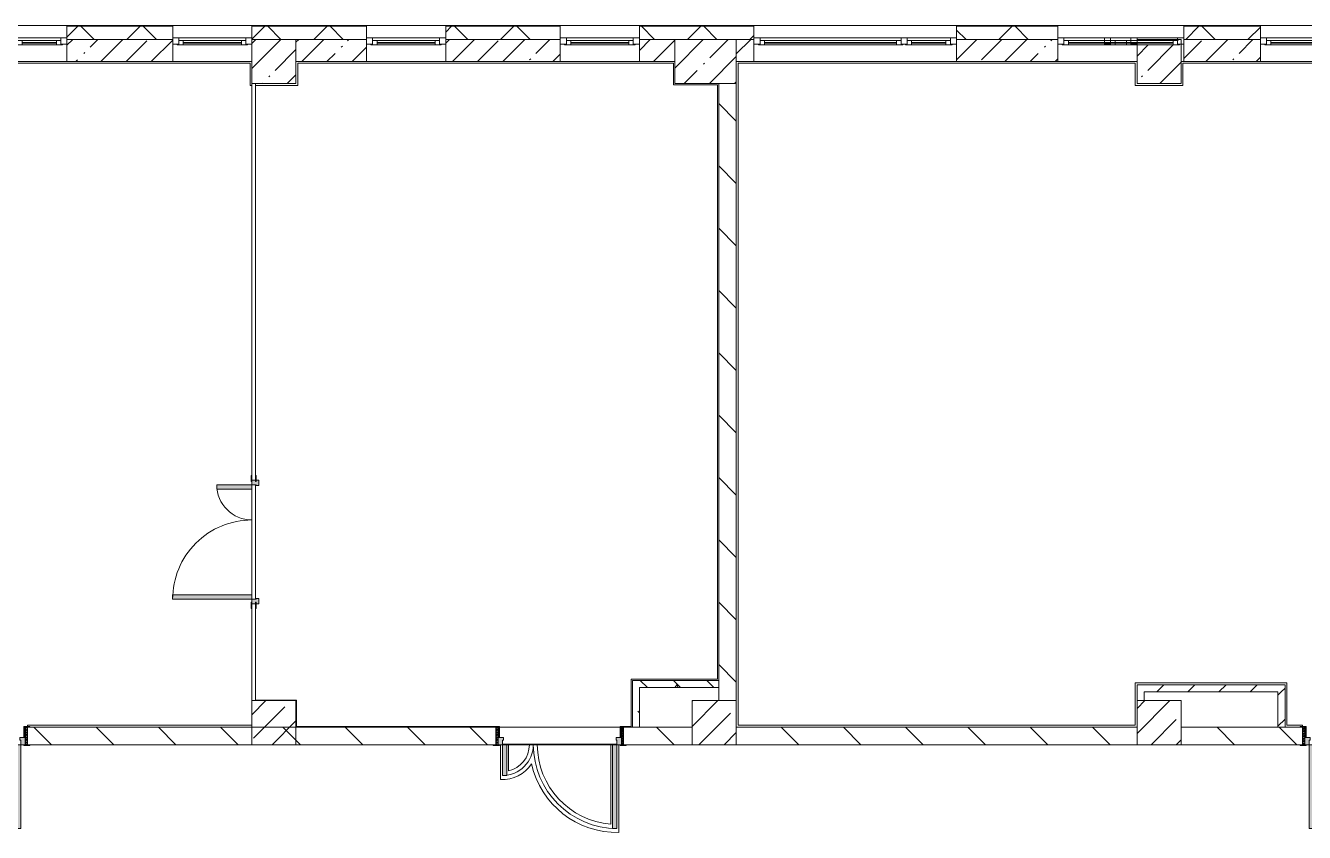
# Model space of a CAD drawing. Header units: millimetres. Extents: x 2623 to 216772, y -8553 to 29000.
# Drawn here: x 192742 to 207263, y 12405 to 21558 of the extents above; entities that cross this region are included whole.
import ezdxf

# ---------------------------------------------------------------- set-up
doc = ezdxf.new("R2010")
doc.units = ezdxf.units.MM
for name, color, linetype, lineweight, true_color in [('A-DOOR-3', 7, 'Continuous', 5, 0xaaaaaa), ('A-DOOR-4', 7, 'Continuous', 5, 0xe2e2e2), ('A-DOOR-FRAM-3', 7, 'Continuous', 5, 0xe2e2e2), ('A-DOOR-FRAM-4', 7, 'Continuous', 5, 0xaaaaaa), ('A-FLOR-3', 7, 'Continuous', 5, 0xaaaaaa), ('I-WALL-5', 7, 'Continuous', 5, 0x787878)]:
    doc.layers.add(name, color=color, linetype=linetype, lineweight=lineweight, true_color=true_color)
for name, color, linetype, lineweight in [('A-GLAZ-1', 7, 'Continuous', 5), ('A-WALL', 7, 'Continuous', 9), ('A-WALL-3', 7, 'Continuous', 5), ('I-WALL-4', 7, 'Continuous', 5), ('S-COLS-1', 7, 'Continuous', 5)]:
    doc.layers.add(name, color=color, linetype=linetype, lineweight=lineweight)
pattern_1 = [(45, (89762.2, 0), (-285.1231, 285.1231), []), (45, (90047.3, 0), (-285.1231, 285.1231), [504.031, -100.806, 16.764, -84.042])]
pattern_2 = [(135, (89762.2, 0), (-353.5534, -353.5534), [])]
pattern_3 = [(135, (89762.2, 0), (-377.1708, -377.1708), [533.4, -88.9, 17.78, -88.9]), (135, (89762.2, 376.94), (-377.1708, -377.1708), []), (50, (89762.2, 0), (637.6445, -55.7866), [66.675, -733.425]), (355, (89762.2, 0), (-123.3494, 668.6992), [53.34, -586.74]), (100.451, (89815.3, -4.65), (514.299, 612.908), [56.665, -623.315]), (46.184, (89762.2, 177.8), (948.7764, -147.1497), [100.012, -1100.137]), (96.636, (89841.3, 165.5), (830.909, 865.997), [84.998, -934.973]), (351.184, (89762.2, 177.8), (830.918, 865.988), [80.01, -880.11]), (21, (89851.1, 133.35), (530.6506, -357.9283), [66.675, -733.425]), (326, (89851.1, 133.35), (216.308, 644.6585), [53.34, -586.74]), (71.451, (89895.3, 103.5), (746.9596, 286.7243), [56.665, -623.315]), (37.5, (89762.2, 0), (10.81053, 295.9426), [16.764, -562.864, 16.764, -578.866, -588.962]), (37.5, (89762.2, 0), (10.81053, 295.9426), [-1175.258, 16.764, -572.198]), (7.5, (89762.2, 0), (233.8692, 350.63175), [16.764, -322.834, 16.764, -549.529, -224.472]), (7.5, (89762.2, 0), (233.8692, 350.63175), [-905.891, 16.764, -207.708]), (327.5, (89563.95, 0), (474.5678, -20.0513), [16.764, -205.486, 16.764, -676.656, -920.115]), (327.5, (89563.95, 0), (474.5678, -20.0513), [-915.67, 16.764, -903.351]), (317.5, (89475.05, 0), (518.4522, 88.9934), [16.764, -272.161, 16.764, -443.738, -653.415]), (317.5, (89475.05, 0), (518.4522, 88.9934), [-749.427, 16.764, -636.651])]
pattern_4 = [(45, (89762.2, 0), (-176.7767, 176.7767), [])]

# ---------------------------------------------------------------- blocks, each defined once
blk = doc.blocks.new('120_Окно_СКБ_1Ст - 120_Окно_СКБ_1Ст 900х2500_h_ с форточкой-22877787-3_1_2_птичка')
at = {"layer": 'A-GLAZ-1'}
for p, q in [((-450, -127), (-450, -57)), ((-450, -57), (-380, -57)), ((450, -57), (-450, -57)), ((-380, -127), (-450, -127)), ((-450, -127), (-400, -127)), ((-380, -127), (-400, -127)), ((-400, -127), (-400, -137)), ((-400, -137), (400, -137)), ((400, -137), (-400, -137)), ((-380, -57), (-380, -127)), ((380, -87), (-380, -87)), ((-380, -87), (-380, -127)), ((-330, -137), (-330, -87)), ((-330, -107), (330, -107)), ((330, -117), (-330, -117)), ((330, -137), (330, -87)), ((380, -127), (380, -57)), ((380, -57), (450, -57)), ((380, -127), (380, -87)), ((450, -127), (380, -127)), ((400, -127), (380, -127)), ((400, -137), (400, -127)), ((450, -57), (450, -127))]:
    blk.add_line(p, q, dxfattribs=at)
blk = doc.blocks.new('120_Окно_СКБ_1Ст - 120_Окно_СКБ_1Ст 900х2500_h_ с форточкой-22876038-3_1_2_птичка')
at = {"layer": 'A-GLAZ-1'}
for p, q in [((-450, -127), (-450, -57)), ((-450, -57), (-380, -57)), ((450, -57), (-450, -57)), ((-380, -127), (-450, -127)), ((-450, -127), (-400, -127)), ((-380, -127), (-400, -127)), ((-400, -127), (-400, -137)), ((-400, -137), (400, -137)), ((400, -137), (-400, -137)), ((-380, -57), (-380, -127)), ((380, -87), (-380, -87)), ((-380, -87), (-380, -127)), ((-330, -137), (-330, -87)), ((-330, -107), (330, -107)), ((330, -117), (-330, -117)), ((330, -137), (330, -87)), ((380, -127), (380, -57)), ((380, -57), (450, -57)), ((380, -127), (380, -87)), ((450, -127), (380, -127)), ((400, -127), (380, -127)), ((400, -127), (450, -127)), ((400, -137), (400, -127)), ((450, -57), (450, -127))]:
    blk.add_line(p, q, dxfattribs=at)
blk = doc.blocks.new('120_Окно_СКБ_1Ст - 120_Окно_СКБ_1Ст 900х2500_h_ с форточкой-V129-3_1_2_птичка')
at = {"layer": 'A-GLAZ-1'}
for p, q in [((-450, -127), (-450, -57)), ((-450, -57), (-380, -57)), ((450, -57), (-450, -57)), ((-380, -127), (-450, -127)), ((-450, -127), (-400, -127)), ((-380, -127), (-400, -127)), ((-400, -127), (-400, -137)), ((-400, -137), (400, -137)), ((400, -137), (-400, -137)), ((-380, -57), (-380, -127)), ((380, -87), (-380, -87)), ((-380, -87), (-380, -127)), ((-330, -137), (-330, -87)), ((-330, -107), (330, -107)), ((330, -117), (-330, -117)), ((330, -137), (330, -87)), ((380, -127), (380, -57)), ((380, -57), (450, -57)), ((380, -127), (380, -87)), ((450, -127), (380, -127)), ((400, -127), (380, -127)), ((400, -127), (450, -127)), ((400, -137), (400, -127)), ((450, -57), (450, -127))]:
    blk.add_line(p, q, dxfattribs=at)
blk = doc.blocks.new('120_Окно_СКБ_2Ст_Фрамуга сверху - 120_Окно_СКБ_2Ст_2300х2500_h_ ДОО-19727959-3_1_2_птичка')
at = {"layer": 'A-GLAZ-1'}
for p, q in [((-1150, -127), (-1150, -57)), ((-1150, -57), (-1080, -57)), ((1150, -57), (-1150, -57)), ((-1080, -127), (-1150, -127)), ((-1150, -127), (-1100, -127)), ((-1080, -127), (-1100, -127)), ((-1100, -127), (-1100, -137)), ((-1100, -137), (540, -137)), ((540, -137), (-1100, -137)), ((-1080, -57), (-1080, -127)), ((-1080, -57), (1080, -57)), ((520, -87), (-1080, -87)), ((-1080, -87), (-1080, -127)), ((-1030, -137), (-1030, -87)), ((-1030, -107), (470, -107)), ((470, -117), (-1030, -117)), ((470, -137), (470, -87)), ((520, -127), (520, -57)), ((520, -57), (590, -57)), ((520, -127), (520, -87)), ((590, -127), (520, -127)), ((540, -127), (520, -127)), ((540, -127), (570, -127)), ((540, -127), (570, -127)), ((540, -137), (540, -127)), ((590, -127), (570, -127)), ((570, -127), (570, -137)), ((570, -137), (1100, -137)), ((1100, -137), (570, -137)), ((590, -57), (590, -127)), ((1080, -87), (590, -87)), ((590, -87), (590, -127)), ((640, -137), (640, -87)), ((640, -107), (1030, -107)), ((1030, -117), (640, -117)), ((1030, -137), (1030, -87)), ((1080, -127), (1080, -57)), ((1080, -57), (1150, -57)), ((1080, -127), (1080, -87)), ((1150, -127), (1080, -127)), ((1100, -127), (1080, -127)), ((1100, -127), (1150, -127)), ((1100, -137), (1100, -127)), ((1150, -57), (1150, -127))]:
    blk.add_line(p, q, dxfattribs=at)
blk = doc.blocks.new('120_Окно_СКБ_2Ст_Фрамуга сверху - 120_Окно_СКБ_2Ст_2300х2500_h_ ДОО-23103760-3_1_2_птичка')
at = {"layer": 'A-GLAZ-1'}
for p, q in [((-1150, -127), (-1150, -57)), ((-1150, -57), (-1080, -57)), ((1150, -57), (-1150, -57)), ((-1080, -127), (-1150, -127)), ((-1150, -127), (-1100, -127)), ((-1080, -127), (-1100, -127)), ((-1100, -127), (-1100, -137)), ((-1100, -137), (540, -137)), ((540, -137), (-1100, -137)), ((-1080, -57), (-1080, -127)), ((-1080, -57), (1080, -57)), ((520, -87), (-1080, -87)), ((-1080, -87), (-1080, -127)), ((-1030, -137), (-1030, -87)), ((-1030, -107), (470, -107)), ((470, -117), (-1030, -117)), ((470, -137), (470, -87)), ((520, -127), (520, -57)), ((520, -57), (590, -57)), ((520, -127), (520, -87)), ((590, -127), (520, -127)), ((540, -127), (520, -127)), ((540, -127), (570, -127)), ((540, -127), (570, -127)), ((540, -137), (540, -127)), ((590, -127), (570, -127)), ((570, -127), (570, -137)), ((570, -137), (1100, -137)), ((1100, -137), (570, -137)), ((590, -57), (590, -127)), ((1080, -87), (590, -87)), ((590, -87), (590, -127)), ((640, -137), (640, -87)), ((640, -107), (1030, -107)), ((1030, -117), (640, -117)), ((1030, -137), (1030, -87)), ((1080, -127), (1080, -57)), ((1080, -57), (1150, -57)), ((1080, -127), (1080, -87)), ((1150, -127), (1080, -127)), ((1100, -127), (1080, -127)), ((1100, -127), (1150, -127)), ((1100, -137), (1100, -127)), ((1150, -57), (1150, -127))]:
    blk.add_line(p, q, dxfattribs=at)
blk = doc.blocks.new('110_Дверь_СКБ_2Ст - Д-6_л__ ДОО_Дв_1450x2100h_Дверь из раздевальной в коридор-32357677-3_1_2_птичка')
at = {"layer": 'A-DOOR-3'}
h = blk.add_hatch(dxfattribs=at)
h.set_pattern_fill('FP_134', color=256, style=0, pattern_type=2)
h.set_pattern_definition([(135, (1576.41, 164.685), (-14.14214, -14.14214), []), (225, (1576.41, 164.685), (14.14214, -14.14214), [])])
h.paths.add_polyline_path([(737.5, 100), (712.5, 100), (712.5, -100), (737.5, -100), (737.5, -34.8)])
at = {"layer": 'A-DOOR-4'}
for points in [[(-587.5, 1050), (-637.5, 1050), (-637.5, 100), (-587.5, 100), (-587.5, 543.6)], [(612.5, 450), (612.5, 100), (662.5, 100), (662.5, 450)]]:
    blk.add_hatch(color=256, dxfattribs=at).paths.add_polyline_path(points)
h = blk.add_hatch(color=256, dxfattribs=at)
h.paths.add_polyline_path([(662.5, 100), (662.5, 50), (652.5, 50), (652.5, 20), (712.5, 20), (712.5, 100), (672.8, 100)])
h.paths.add_polyline_path([(-637.5, 100), (-687.5, 100), (-687.5, 20), (-627.5, 20), (-627.5, 50), (-637.5, 50)])
at = {"layer": 'A-DOOR-FRAM-3'}
for points in [[(-672.5, 108), (-742.5, 108), (-742.5, 100), (-672.5, 100)], [(-672.5, 20), (-687.5, 20), (-687.5, -100), (-672.5, -100), (-672.5, -34.8)], [(697.5, 108), (697.5, 100), (767.5, 100), (767.5, 108)], [(712.5, 20), (697.5, 20), (697.5, -100), (712.5, -100), (712.5, -34.8)], [(-672.5, -100), (-742.5, -100), (-742.5, -108), (-672.5, -108)], [(697.5, -100), (697.5, -108), (767.5, -108), (767.5, -100)]]:
    blk.add_hatch(color=256, dxfattribs=at).paths.add_polyline_path(points)
at = {"layer": 'A-DOOR-FRAM-4'}
h = blk.add_hatch(dxfattribs=at)
h.set_pattern_fill('FP_135', color=256, style=0, pattern_type=2)
h.set_pattern_definition([(45, (-546.384, 164.685), (-14.1421, 14.1421), []), (135, (-546.384, 164.685), (-14.1421, -14.1421), [])])
h.paths.add_polyline_path([(-712.5, 100), (-712.5, -100), (-687.5, -100), (-687.5, 100)])
at = {"layer": 'A-DOOR-3'}
for p, q in [((-637.5, 1050), (-637.5, 100)), ((-587.5, 1050), (-637.5, 1050)), ((-587.5, 100), (-587.5, 1050)), ((662.5, 450), (612.5, 450)), ((612.5, 450), (612.5, 100)), ((662.5, 100), (662.5, 450)), ((-637.5, 100), (-587.5, 100)), ((612.5, 100), (662.5, 100))]:
    blk.add_line(p, q, dxfattribs=at)
for centre, radius, start, end in [((-637.5, 100), 950, 0, 90), ((662.5, 100), 350, 90, 180)]:
    blk.add_arc(centre, radius, start, end, dxfattribs=at)
at = {"layer": 'A-DOOR-FRAM-4'}
for p, q in [((-672.5, 108), (-742.5, 108)), ((-742.5, 108), (-742.5, 100)), ((-742.5, 100), (-672.5, 100)), ((-687.5, 100), (-712.5, 100)), ((-712.5, 100), (-712.5, -100)), ((-637.5, 100), (-687.5, 100)), ((-687.5, 100), (-687.5, 20)), ((-687.5, -100), (-687.5, 100)), ((-687.5, 20), (-627.5, 20)), ((-672.5, 20), (-687.5, 20)), ((-687.5, 20), (-687.5, -100)), ((-672.5, 100), (-672.5, 108)), ((-672.5, -100), (-672.5, 20)), ((-637.5, 50), (-637.5, 100)), ((-627.5, 50), (-637.5, 50)), ((-627.5, 20), (-627.5, 50)), ((662.5, 50), (652.5, 50)), ((652.5, 50), (652.5, 20)), ((652.5, 20), (712.5, 20)), ((662.5, 100), (662.5, 50)), ((712.5, 100), (662.5, 100)), ((767.5, 108), (697.5, 108)), ((697.5, 108), (697.5, 100)), ((697.5, 100), (767.5, 100)), ((712.5, 20), (697.5, 20)), ((697.5, 20), (697.5, -100)), ((712.5, 20), (712.5, 100)), ((737.5, 100), (712.5, 100)), ((712.5, 100), (712.5, -100)), ((712.5, -100), (712.5, 20)), ((737.5, -100), (737.5, 100)), ((767.5, 100), (767.5, 108)), ((-672.5, -100), (-742.5, -100)), ((-742.5, -100), (-742.5, -108)), ((-742.5, -108), (-672.5, -108)), ((-712.5, -100), (-687.5, -100)), ((-687.5, -100), (-672.5, -100)), ((-672.5, -108), (-672.5, -100)), ((697.5, -100), (712.5, -100)), ((767.5, -100), (697.5, -100)), ((697.5, -100), (697.5, -108)), ((697.5, -108), (767.5, -108)), ((712.5, -100), (737.5, -100)), ((767.5, -108), (767.5, -100))]:
    blk.add_line(p, q, dxfattribs=at)
blk = doc.blocks.new('BSC_Колонна _Прямоугольная - 500х500-23282985-3_1_2_птичка')
at = {"layer": 'S-COLS-1'}
h = blk.add_hatch(dxfattribs=at)
h.set_pattern_fill('FP_147', color=256, style=0, pattern_type=2)
h.set_pattern_definition([(45, (-115850.45, -21150), (-285.1231, 285.1231), []), (45, (-115565.32, -21150), (-285.1231, 285.1231), [504.031, -100.806, 16.764, -84.042])])
h.paths.add_polyline_path([(-250, -250), (250, -250), (250, 250), (-250, 250), (-250, 238), (210, 238), (210, 198), (230, 198), (230, 188), (-250, 188)])
for p, q in [((250, 250), (-250, 250)), ((-250, 250), (-250, 238)), ((-250, 188), (-250, -250)), ((250, -250), (250, 250)), ((-250, -250), (250, -250))]:
    blk.add_line(p, q, dxfattribs=at)
blk = doc.blocks.new('BSC_Колонна _Прямоугольная - 500х500-23282986-3_1_2_птичка')
at = {"layer": 'S-COLS-1'}
h = blk.add_hatch(dxfattribs=at)
h.set_pattern_fill('FP_159', color=256, style=0, pattern_type=2)
h.set_pattern_definition([(45, (-105800, -21150), (-285.1231, 285.1231), []), (45, (-105514.88, -21150), (-285.1231, 285.1231), [504.031, -100.806, 16.764, -84.042])])
h.paths.add_polyline_path([(-250, -250), (250, -250), (250, 250), (-250, 250), (-250, -95)])
for p, q in [((250, 250), (-250, 250)), ((-250, 250), (-250, -250)), ((250, -250), (250, 250)), ((-250, -250), (250, -250))]:
    blk.add_line(p, q, dxfattribs=at)
blk = doc.blocks.new('BSC_Колонна _Прямоугольная - 700х500-V202-3_1_2_птичка')
at = {"layer": 'S-COLS-1'}
h = blk.add_hatch(dxfattribs=at)
h.set_pattern_fill('FP_167', color=256, style=0, pattern_type=2)
h.set_pattern_definition([(45, (-110700, -21150), (-285.1231, 285.1231), []), (45, (-110414.88, -21150), (-285.1231, 285.1231), [504.031, -100.806, 16.764, -84.042])])
h.paths.add_polyline_path([(-350, -250), (350, -250), (350, 250), (-350, 250)])
for p, q in [((350, 250), (-350, 250)), ((-350, 250), (-350, -250)), ((350, -250), (350, 250)), ((-350, -250), (350, -250))]:
    blk.add_line(p, q, dxfattribs=at)
blk = doc.blocks.new('110_Дверь_СКБ_2Ст - Д-5_п_ Из игровой в коридор-32357676-3_1_2_птичка')
at = {"layer": 'A-DOOR-4'}
for points in [[(-638, 920), (-638, 20), (-588, 20), (-588, 920)], [(612, 226), (612, 20), (662, 20), (662, 420), (612, 420)]]:
    blk.add_hatch(color=256, dxfattribs=at).paths.add_polyline_path(points)
h = blk.add_hatch(color=256, dxfattribs=at)
h.paths.add_polyline_path([(-688, 20), (-688, -60), (-628, -60), (-628, -30), (-638, -30), (-638, 20)])
h.paths.add_polyline_path([(652, -60), (712, -60), (712, 20), (662, 20), (662, -30), (652, -30)])
at = {"layer": 'A-DOOR-FRAM-3'}
for points in [[(-742, 20), (-672, 20), (-672, 28), (-742, 28)], [(698, 20), (768, 20), (768, 28), (698, 28)], [(-742, -28), (-672, -28), (-672, -20), (-742, -20)], [(698, -28), (768, -28), (768, -20), (698, -20)]]:
    blk.add_hatch(color=256, dxfattribs=at).paths.add_polyline_path(points)
at = {"layer": 'A-DOOR-3'}
for p, q in [((-638, 920), (-638, 20)), ((-588, 920), (-638, 920)), ((-588, 20), (-588, 920)), ((662, 420), (612, 420)), ((612, 420), (612, 20)), ((662, 20), (662, 420)), ((-638, 20), (-588, 20)), ((612, 20), (662, 20))]:
    blk.add_line(p, q, dxfattribs=at)
for centre, radius, start, end in [((-638, 20), 900, 0, 90), ((662, 20), 400, 90, 180)]:
    blk.add_arc(centre, radius, start, end, dxfattribs=at)
at = {"layer": 'A-DOOR-FRAM-4'}
for p, q in [((-672, 28), (-742, 28)), ((-742, 28), (-742, 20)), ((-742, 20), (-672, 20)), ((-638, 20), (-688, 20)), ((-688, 20), (-688, -60)), ((-672, 20), (-672, 28)), ((-638, -30), (-638, 20)), ((662, 20), (662, -30)), ((712, 20), (662, 20)), ((768, 28), (698, 28)), ((698, 28), (698, 20)), ((698, 20), (768, 20)), ((712, -60), (712, 20)), ((768, 20), (768, 28)), ((-672, -20), (-742, -20)), ((-742, -20), (-742, -28)), ((-742, -28), (-672, -28)), ((-688, -60), (-628, -60)), ((-672, -19), (-688, -19)), ((-688, -19), (-688, -20)), ((-688, -20), (-672, -20)), ((-672, -20), (-672, -19)), ((-672, -28), (-672, -20)), ((-628, -30), (-638, -30)), ((-628, -60), (-628, -30)), ((662, -30), (652, -30)), ((652, -30), (652, -60)), ((652, -60), (712, -60)), ((712, -19), (698, -19)), ((698, -19), (698, -20)), ((698, -20), (712, -20)), ((768, -20), (698, -20)), ((698, -20), (698, -28)), ((698, -28), (768, -28)), ((712, -20), (712, -19)), ((768, -28), (768, -20))]:
    blk.add_line(p, q, dxfattribs=at)
blk = doc.blocks.new('120_Окно_СКБ_1Ст - 120_Окно_СКБ_1Ст 900х2500_h_ с форточкой-V222-3_1_2_птичка')
at = {"layer": 'A-GLAZ-1'}
for p, q in [((-450, -127), (-450, -57)), ((-450, -57), (-380, -57)), ((450, -57), (-450, -57)), ((-380, -127), (-450, -127)), ((-380, -127), (-400, -127)), ((-400, -127), (-400, -137)), ((-400, -137), (400, -137)), ((400, -137), (-400, -137)), ((-380, -57), (-380, -127)), ((380, -87), (-380, -87)), ((-380, -87), (-380, -127)), ((-330, -137), (-330, -87)), ((-330, -107), (330, -107)), ((330, -117), (-330, -117)), ((330, -137), (330, -87)), ((380, -127), (380, -57)), ((380, -57), (450, -57)), ((380, -127), (380, -87)), ((450, -127), (380, -127)), ((400, -127), (380, -127)), ((400, -137), (400, -127)), ((420, -127), (450, -127)), ((450, -57), (450, -127))]:
    blk.add_line(p, q, dxfattribs=at)
blk = doc.blocks.new('110_Дверь_СКБ_2Ст - Д-6_п__ ДОО_Дв_1450x2100h_Дверь из раздевальной в коридор-32358047-3_1_2_птичка')
at = {"layer": 'A-DOOR-3'}
h = blk.add_hatch(dxfattribs=at)
h.set_pattern_fill('FP_189', color=256, style=0, pattern_type=2)
h.set_pattern_definition([(225, (1576.41, -164.685), (-14.14214, 14.14214), []), (135, (1576.41, -164.685), (14.14214, 14.14214), [])])
h.paths.add_polyline_path([(737.5, -100), (737.5, 100), (712.5, 100), (712.5, -100)])
at = {"layer": 'A-DOOR-4'}
h = blk.add_hatch(color=256, dxfattribs=at)
h.paths.add_polyline_path([(-637.5, -100), (-637.5, -50), (-627.5, -50), (-627.5, -20), (-687.5, -20), (-687.5, -100)])
h.paths.add_polyline_path([(662.5, -100), (712.5, -100), (712.5, -20), (652.5, -20), (652.5, -50), (662.5, -50)])
for points in [[(-587.5, -1050), (-587.5, -100), (-637.5, -100), (-637.5, -1050)], [(662.5, -450), (662.5, -100), (612.5, -100), (612.5, -450)]]:
    blk.add_hatch(color=256, dxfattribs=at).paths.add_polyline_path(points)
at = {"layer": 'A-DOOR-FRAM-3'}
for points in [[(-672.5, 100), (-672.5, 108), (-742.5, 108), (-742.5, 100)], [(-672.5, -20), (-672.5, 100), (-687.5, 100), (-687.5, -20)], [(767.5, 100), (767.5, 108), (697.5, 108), (697.5, 100)], [(712.5, -20), (712.5, 100), (697.5, 100), (697.5, -20)], [(-672.5, -108), (-672.5, -100), (-742.5, -100), (-742.5, -108)], [(767.5, -108), (767.5, -100), (697.5, -100), (697.5, -108)]]:
    blk.add_hatch(color=256, dxfattribs=at).paths.add_polyline_path(points)
at = {"layer": 'A-DOOR-FRAM-4'}
h = blk.add_hatch(dxfattribs=at)
h.set_pattern_fill('FP_190', color=256, style=0, pattern_type=2)
h.set_pattern_definition([(315, (-546.384, -164.685), (-14.1421, -14.1421), []), (225, (-546.384, -164.685), (-14.1421, 14.1421), [])])
h.paths.add_polyline_path([(-687.5, -100), (-687.5, 100), (-712.5, 100), (-712.5, -100)])
at = {"layer": 'A-DOOR-3'}
for p, q in [((-637.5, -100), (-587.5, -100)), ((-637.5, -1050), (-637.5, -100)), ((-587.5, -100), (-587.5, -1050)), ((612.5, -100), (662.5, -100)), ((612.5, -450), (612.5, -100)), ((662.5, -100), (662.5, -450)), ((662.5, -450), (612.5, -450)), ((-587.5, -1050), (-637.5, -1050))]:
    blk.add_line(p, q, dxfattribs=at)
for centre, radius, start, end in [((-637.5, -100), 950, 270, 360), ((662.5, -100), 350, 180, 270)]:
    blk.add_arc(centre, radius, start, end, dxfattribs=at)
at = {"layer": 'A-DOOR-FRAM-4'}
for p, q in [((-742.5, 108), (-672.5, 108)), ((-742.5, 100), (-742.5, 108)), ((-672.5, 100), (-742.5, 100)), ((-712.5, 100), (-687.5, 100)), ((-712.5, -100), (-712.5, 100)), ((-687.5, 100), (-687.5, -100)), ((-687.5, 100), (-672.5, 100)), ((-687.5, -20), (-687.5, 100)), ((-672.5, 108), (-672.5, 100)), ((-672.5, 100), (-672.5, -20)), ((697.5, 100), (697.5, 108)), ((697.5, 108), (767.5, 108)), ((697.5, -20), (697.5, 100)), ((697.5, 100), (712.5, 100)), ((767.5, 100), (697.5, 100)), ((712.5, -100), (712.5, 100)), ((712.5, 100), (737.5, 100)), ((712.5, 100), (712.5, -20)), ((737.5, 100), (737.5, -100)), ((767.5, 108), (767.5, 100)), ((-742.5, -100), (-672.5, -100)), ((-742.5, -108), (-742.5, -100)), ((-672.5, -108), (-742.5, -108)), ((-687.5, -100), (-712.5, -100)), ((-687.5, -20), (-627.5, -20)), ((-687.5, -100), (-687.5, -20)), ((-672.5, -20), (-687.5, -20)), ((-637.5, -100), (-687.5, -100)), ((-672.5, -100), (-672.5, -108)), ((-637.5, -50), (-637.5, -100)), ((-627.5, -50), (-637.5, -50)), ((-627.5, -20), (-627.5, -50)), ((652.5, -20), (712.5, -20)), ((652.5, -50), (652.5, -20)), ((662.5, -50), (652.5, -50)), ((662.5, -100), (662.5, -50)), ((712.5, -100), (662.5, -100)), ((712.5, -20), (697.5, -20)), ((697.5, -108), (697.5, -100)), ((697.5, -100), (767.5, -100)), ((767.5, -108), (697.5, -108)), ((712.5, -20), (712.5, -100)), ((737.5, -100), (712.5, -100)), ((767.5, -100), (767.5, -108))]:
    blk.add_line(p, q, dxfattribs=at)

msp = doc.modelspace()

# ---------------------------------------------------------------- hatches: boundary and pattern name
at = {"layer": 'A-WALL-3'}
h = msp.add_hatch(dxfattribs=at)
h.set_pattern_fill('FP_105', color=256, style=0, pattern_type=2)
h.set_pattern_definition([(45, (89762.2, 0), (-353.5534, 353.5534), []), (135, (89762.2, 0), (-353.5534, -353.5534), [])])
h.paths.add_polyline_path([(214992.2, 21400), (214992.2, 21550), (209912.4, 21550), (209912.4, 21400), (214842.2, 21400)])
h.paths.add_polyline_path([(209012.4, 21400), (209012.4, 21550), (207662.6, 21550), (207662.6, 21400), (208156.6, 21400)])
h.paths.add_polyline_path([(196612.6, 21400), (196612.6, 21550), (195312.4, 21550), (195312.4, 21400), (196037.9, 21400)])
h.paths.add_polyline_path([(197512.6, 21400), (198812.6, 21400), (198812.6, 21550), (197512.6, 21550)])
h.paths.add_polyline_path([(183072.2, 21400), (183072.2, 21550), (183052.2, 21550), (183052.2, 21400)])
h.paths.add_polyline_path([(199712.6, 21400), (201012.2, 21400), (201012.2, 21550), (199712.6, 21550)])
h.paths.add_polyline_path([(206292.1, 21400), (206762.6, 21400), (206762.6, 21550), (205892.6, 21550), (205892.6, 21400)])
h.paths.add_polyline_path([(203312.2, 21400), (204462.6, 21400), (204462.6, 21550), (203312.2, 21550)])
h.paths.add_polyline_path([(187648.1, 21400), (190912.2, 21400), (190912.2, 21550), (186372.2, 21550), (186372.2, 21400)])
h.paths.add_polyline_path([(193241.3, 21400), (194412.4, 21400), (194412.4, 21550), (193212.2, 21550), (193212.2, 21400)])
at = {"layer": 'I-WALL-4'}
h = msp.add_hatch(dxfattribs=at)
h.set_pattern_fill('FP_101', color=256, style=0, pattern_type=2)
h.set_pattern_definition(pattern_1)
h.paths.add_polyline_path([(200812.2, 21150), (201012.2, 21150), (201012.2, 21400), (200812.2, 21400), (200812.2, 21275)])
h.paths.add_polyline_path([(210802.2, 21150), (210802.2, 21400), (210612.2, 21400), (210612.2, 21150)])
h.paths.add_polyline_path([(200112.2, 21150), (200112.2, 21400), (199712.6, 21400), (199712.6, 21150)])
h.paths.add_polyline_path([(203312.2, 21150), (204462.6, 21150), (204462.6, 21400), (203312.2, 21400)])
h.paths.add_polyline_path([(208156.6, 21150), (209012.4, 21150), (209012.4, 21400), (207662.6, 21400), (207662.6, 21150)])
h.paths.add_polyline_path([(198812.6, 21150), (198812.6, 21400), (197512.6, 21400), (197512.6, 21150)])
h.paths.add_polyline_path([(206762.6, 21150), (206762.6, 21400), (205892.6, 21400), (205892.6, 21150), (206292.1, 21150)])
h.paths.add_polyline_path([(195812.2, 21150), (196612.6, 21150), (196612.6, 21400), (195812.2, 21400), (195812.2, 21246.1)])
h.paths.add_polyline_path([(193241.3, 21150), (194412.4, 21150), (194412.4, 21400), (193212.2, 21400), (193212.2, 21150)])
h.paths.add_polyline_path([(190562.2, 21150), (190912.2, 21150), (190912.2, 21400), (190562.2, 21400)])
h = msp.add_hatch(dxfattribs=at)
h.set_pattern_fill('FP_104', color=256, style=0, pattern_type=2)
h.set_pattern_definition(pattern_2)
h.paths.add_polyline_path([(200812.2, 13900), (200812.2, 20900), (200612.2, 20900), (200612.2, 13900), (200698.9, 13900)])
h = msp.add_hatch(dxfattribs=at)
h.set_pattern_fill('FP_106', color=256, style=0, pattern_type=2)
h.set_pattern_definition(pattern_4)
h.paths.add_polyline_path([(207042.6, 14000), (207042.6, 14080), (205442.2, 14080), (205442.2, 14000), (206962.6, 14000)])
h = msp.add_hatch(dxfattribs=at)
h.set_pattern_fill('FP_106', color=256, style=0, pattern_type=2)
h.set_pattern_definition(pattern_4)
h.paths.add_polyline_path([(207042.6, 13600), (207042.6, 14000), (206962.6, 14000), (206962.6, 13600)])
h = msp.add_hatch(dxfattribs=at)
h.set_pattern_fill('FP_104', color=256, style=0, pattern_type=2)
h.set_pattern_definition(pattern_2)
h.paths.add_polyline_path([(207212.6, 13400), (207242.6, 13400), (207242.6, 13600), (205862.2, 13600), (205862.2, 13400), (206292.1, 13400)])
h.paths.add_polyline_path([(208692.6, 13400), (210692.2, 13400), (210692.2, 13600), (208692.6, 13600), (208692.6, 13534.8)])
h.paths.add_polyline_path([(198082.2, 13400), (198082.2, 13600), (192762.2, 13600), (192762.2, 13400), (198052.2, 13400)])
h.paths.add_polyline_path([(202563.3, 13400), (205362.2, 13400), (205362.2, 13600), (200812.2, 13600), (200812.2, 13400), (201631.1, 13400)])
h.paths.add_polyline_path([(200312.2, 13400), (200312.2, 13600), (199532.2, 13600), (199532.2, 13400), (199562.2, 13400)])
h.paths.add_polyline_path([(190862.2, 13400), (191312.2, 13400), (191312.2, 13600), (190862.2, 13600), (190862.2, 13534.8)])
at = {"layer": 'I-WALL-5'}
h = msp.add_hatch(dxfattribs=at)
h.set_pattern_fill('FP_111', color=256, style=0, pattern_type=2)
h.set_pattern_definition(pattern_3)
h.paths.add_polyline_path([(199712.2, 13600), (199712.2, 14130), (199632.2, 14130), (199632.2, 13600)])
h = msp.add_hatch(dxfattribs=at)
h.set_pattern_fill('FP_111', color=256, style=0, pattern_type=2)
h.set_pattern_definition(pattern_3)
h.paths.add_polyline_path([(200612.2, 14050), (200612.2, 14130), (199712.2, 14130), (199712.2, 14050)])
at = {"layer": 'S-COLS-1'}
h = msp.add_hatch(dxfattribs=at)
h.set_pattern_fill('FP_101', color=256, style=0, pattern_type=2)
h.set_pattern_definition(pattern_1)
h.paths.add_polyline_path([(195812.2, 13400), (195812.2, 13900), (195312.2, 13900), (195312.2, 13400)])
h = msp.add_hatch(dxfattribs=at)
h.set_pattern_fill('FP_101', color=256, style=0, pattern_type=2)
h.set_pattern_definition(pattern_1)
h.paths.add_polyline_path([(200698.9, 13400), (200812.2, 13400), (200812.2, 13900), (200312.2, 13900), (200312.2, 13400)])
h = msp.add_hatch(dxfattribs=at)
h.set_pattern_fill('FP_101', color=256, style=0, pattern_type=2)
h.set_pattern_definition(pattern_1)
h.paths.add_polyline_path([(205362.2, 13400), (205862.2, 13400), (205862.2, 13900), (205362.2, 13900), (205362.2, 13534.8)])

# ---------------------------------------------------------------- linework, layer by layer
at = {"layer": 'A-FLOR-3'}
for p, q in [((195292.2, 21130), (190582.2, 21130)), ((195292.2, 20880), (195292.2, 21130)), ((200097.2, 21130), (195832.2, 21130)), ((195832.2, 21130), (195832.2, 20880)), ((200097.2, 20885), (200097.2, 21130)), ((200832.2, 21130), (200832.2, 13621)), ((205342.6, 21130), (200832.2, 21130)), ((205342.6, 20880), (205342.6, 21130)), ((209892.4, 21130), (205882.6, 21130)), ((205882.6, 21130), (205882.6, 20880)), ((195312.4, 20880), (195292.2, 20880)), ((195832.2, 20880), (195352.2, 20880)), ((200597.2, 20885), (200097.2, 20885)), ((200597.2, 14145), (200597.2, 20885)), ((205882.6, 20880), (205342.6, 20880)), ((199617.2, 13605), (199617.2, 14145)), ((199617.2, 14145), (200597.2, 14145)), ((205341.2, 13621), (205341.2, 14101)), ((205341.2, 14101), (207063.6, 14101)), ((207063.6, 14101), (207063.6, 13621)), ((195352, 13905), (195817.2, 13905)), ((195817.2, 13905), (195817.2, 13605)), ((192762.2, 13608), (192762.2, 13620)), ((192762.2, 13620), (195312.2, 13620)), ((195817.2, 13605), (198052.2, 13605)), ((199562.2, 13605), (199617.2, 13605)), ((200832.2, 13621), (205341.2, 13621)), ((207063.6, 13621), (207242.6, 13621)), ((207242.6, 13621), (207242.6, 13608)), ((198136.4, 13400), (198136.4, 13005.6)), ((198157.2, 13405), (199457.2, 13405)), ((198226.4, 13400), (198207.2, 13400)), ((198226.4, 13102.9), (198226.4, 13400)), ((198552.6, 13400), (198462.6, 13400)), ((199407.2, 13400), (199387.6, 13400)), ((199387.6, 13400), (199387.6, 12497.7)), ((199477.6, 12405.2), (199477.6, 13400))]:
    msp.add_line(p, q, dxfattribs=at)
for centre, radius, start, end in [((198157.6, 13400), 305, 283.0427, 360), ((199457.6, 13400), 905, 180, 265.56313), ((198157.6, 13400), 395, 266.92799, 326.45952), ((199457.6, 13400), 995, 192.67054, 271.1511)]:
    msp.add_arc(centre, radius, start, end, dxfattribs=at)
at = {"layer": 'A-WALL'}
for p, q in [((194412.4, 21553), (193212.2, 21553)), ((194412.4, 21550), (193212.2, 21550)), ((196612.6, 21553), (195312.4, 21553)), ((196612.6, 21550), (195312.4, 21550)), ((198812.6, 21553), (197512.6, 21553)), ((198812.6, 21550), (197512.6, 21550)), ((201012.2, 21553), (199712.6, 21553)), ((201012.2, 21550), (199712.6, 21550)), ((204462.6, 21553), (203312.2, 21553)), ((204462.6, 21550), (203312.2, 21550)), ((206762.6, 21553), (205892.6, 21553)), ((206762.6, 21550), (205892.6, 21550)), ((194412.4, 21400), (193212.2, 21400)), ((196612.6, 21400), (195812.2, 21400)), ((198812.6, 21400), (197512.6, 21400)), ((200112.2, 21400), (199712.6, 21400)), ((201012.2, 21400), (200812.2, 21400)), ((204462.6, 21400), (203312.2, 21400)), ((206762.6, 21400), (205892.6, 21400)), ((200612.2, 14050), (200612.2, 14130)), ((206962.6, 13600), (207042.6, 13600))]:
    msp.add_line(p, q, dxfattribs=at)
at = {"layer": 'A-WALL-3'}
for p, q in [((197512.6, 21558), (186372.2, 21558)), ((193212.2, 21558), (193212.2, 21400)), ((194412.4, 21400), (194412.4, 21558)), ((195312.4, 21558), (195312.4, 21400)), ((196612.6, 21400), (196612.6, 21558)), ((206762.6, 21558), (197512.6, 21558)), ((197512.6, 21558), (197512.6, 21400)), ((198812.6, 21400), (198812.6, 21558)), ((199712.6, 21558), (199712.6, 21400)), ((201012.2, 21400), (201012.2, 21558)), ((203312.2, 21558), (203312.2, 21400)), ((204462.6, 21400), (204462.6, 21558)), ((205892.6, 21558), (205892.6, 21400)), ((206762.6, 21400), (206762.6, 21558)), ((215000.2, 21558), (206762.6, 21558))]:
    msp.add_line(p, q, dxfattribs=at)
at = {"layer": 'I-WALL-4'}
for p, q in [((193212.2, 21400), (193212.2, 21150)), ((194412.4, 21150), (194412.4, 21400)), ((196612.6, 21150), (196612.6, 21400)), ((197512.6, 21400), (197512.6, 21150)), ((198812.6, 21150), (198812.6, 21400)), ((199712.6, 21400), (199712.6, 21150)), ((201012.2, 21150), (201012.2, 21400)), ((203312.2, 21400), (203312.2, 21150)), ((204462.6, 21150), (204462.6, 21400)), ((205892.6, 21400), (205892.6, 21150)), ((206762.6, 21150), (206762.6, 21400)), ((195312.2, 21150), (190562.2, 21150)), ((195812.2, 21150), (200112.2, 21150)), ((205359.9, 21150), (200812.2, 21150)), ((205862.6, 21150), (209912.2, 21150)), ((195312.2, 20900), (195312.2, 16455)), ((195352.2, 16455), (195352.2, 20900)), ((200612.2, 20900), (200612.2, 14130)), ((200812.2, 13900), (200812.2, 20900)), ((195312.2, 15100), (195312.2, 16300)), ((195352.2, 16350), (195352.2, 15050)), ((195312.2, 14945), (195312.2, 13900)), ((195352.2, 13900), (195352.2, 14945)), ((199632.2, 14130), (199632.2, 13600)), ((200612.2, 14130), (199632.2, 14130)), ((199712.2, 13600), (199712.2, 14050)), ((199712.2, 14050), (200612.2, 14050)), ((200612.2, 14050), (200612.2, 13900)), ((205362.2, 14080), (205362.2, 13900)), ((207042.6, 14080), (205362.2, 14080)), ((205442.2, 13900), (205442.2, 14000)), ((205442.2, 14000), (206962.6, 14000)), ((206962.6, 14000), (206962.6, 13600)), ((207042.6, 13600), (207042.6, 14080)), ((195312.2, 13900), (195352.2, 13900)), ((200612.2, 13900), (200812.2, 13900)), ((205362.2, 13900), (205442.2, 13900)), ((198052.2, 13600), (192792.2, 13600)), ((198122.2, 13600), (199492.2, 13600)), ((200312.2, 13600), (199562.2, 13600)), ((200312.2, 13400), (200312.2, 13600)), ((205362.2, 13600), (200812.2, 13600)), ((200812.2, 13600), (200812.2, 13400)), ((205362.2, 13400), (205362.2, 13600)), ((206962.6, 13600), (205862.2, 13600)), ((205862.2, 13600), (205862.2, 13400)), ((207212.6, 13600), (207042.6, 13600)), ((192792.2, 13400), (198052.2, 13400)), ((198462.6, 13400), (198226.4, 13400)), ((199387.6, 13400), (198552.6, 13400)), ((199562.2, 13400), (200312.2, 13400)), ((200812.2, 13400), (205362.2, 13400)), ((205862.2, 13400), (207212.6, 13400))]:
    msp.add_line(p, q, dxfattribs=at)
at = {"layer": 'S-COLS-1'}
for p, q in [((195812.2, 13900), (195312.2, 13900)), ((195312.2, 13900), (195312.2, 13400)), ((195812.2, 13400), (195812.2, 13900)), ((200612.2, 13900), (200312.2, 13900)), ((200312.2, 13900), (200312.2, 13600)), ((200812.2, 13900), (200612.2, 13900)), ((200812.2, 13600), (200812.2, 13900)), ((205862.2, 13900), (205362.2, 13900)), ((205362.2, 13900), (205362.2, 13600)), ((205862.2, 13600), (205862.2, 13900)), ((200312.2, 13600), (200312.2, 13400)), ((200812.2, 13400), (200812.2, 13600)), ((205362.2, 13600), (205362.2, 13400)), ((205862.2, 13400), (205862.2, 13600)), ((195312.2, 13400), (195812.2, 13400)), ((200312.2, 13400), (200812.2, 13400)), ((205362.2, 13400), (205862.2, 13400))]:
    msp.add_line(p, q, dxfattribs=at)

# ---------------------------------------------------------------- block references
at = {"layer": 'A-DOOR-3'}
for name, p, rotation in [('110_Дверь_СКБ_2Ст - Д-5_п_ Из игровой в коридор-32357676-3_1_2_птичка', (195332.2, 15687.5), 89.99999999999986), ('110_Дверь_СКБ_2Ст - Д-6_л__ ДОО_Дв_1450x2100h_Дверь из раздевальной в коридор-32357677-3_1_2_птичка', (192049.7, 13500), 180), ('110_Дверь_СКБ_2Ст - Д-6_л__ ДОО_Дв_1450x2100h_Дверь из раздевальной в коридор-32357677-3_1_2_птичка', (198819.7, 13500), 180)]:
    msp.add_blockref(name, p, dxfattribs=dict(at, rotation=rotation))
msp.add_blockref('110_Дверь_СКБ_2Ст - Д-6_п__ ДОО_Дв_1450x2100h_Дверь из раздевальной в коридор-32358047-3_1_2_птичка', (207955.1, 13500), dxfattribs=at)
at = {"layer": 'A-GLAZ-1'}
for name, p in [('120_Окно_СКБ_2Ст_Фрамуга сверху - 120_Окно_СКБ_2Ст_2300х2500_h_ ДОО-19727959-3_1_2_птичка', (192062.2, 21475)), ('120_Окно_СКБ_1Ст - 120_Окно_СКБ_1Ст 900х2500_h_ с форточкой-V129-3_1_2_птичка', (194862.4, 21475)), ('120_Окно_СКБ_1Ст - 120_Окно_СКБ_1Ст 900х2500_h_ с форточкой-22876038-3_1_2_птичка', (197062.6, 21475)), ('120_Окно_СКБ_1Ст - 120_Окно_СКБ_1Ст 900х2500_h_ с форточкой-22876038-3_1_2_птичка', (199262.6, 21475)), ('120_Окно_СКБ_2Ст_Фрамуга сверху - 120_Окно_СКБ_2Ст_2300х2500_h_ ДОО-23103760-3_1_2_птичка', (202162.2, 21475)), ('120_Окно_СКБ_1Ст - 120_Окно_СКБ_1Ст 900х2500_h_ с форточкой-22877787-3_1_2_птичка', (204912.6, 21475)), ('120_Окно_СКБ_1Ст - 120_Окно_СКБ_1Ст 900х2500_h_ с форточкой-V222-3_1_2_птичка', (205442.6, 21475)), ('120_Окно_СКБ_1Ст - 120_Окно_СКБ_1Ст 900х2500_h_ с форточкой-22876038-3_1_2_птичка', (207212.6, 21475))]:
    msp.add_blockref(name, p, dxfattribs=at)
at = {"layer": 'S-COLS-1'}
for name, p in [('BSC_Колонна _Прямоугольная - 500х500-23282986-3_1_2_птичка', (195562.2, 21150)), ('BSC_Колонна _Прямоугольная - 700х500-V202-3_1_2_птичка', (200462.2, 21150)), ('BSC_Колонна _Прямоугольная - 500х500-23282985-3_1_2_птичка', (205612.6, 21150))]:
    msp.add_blockref(name, p, dxfattribs=at)

doc.saveas('drawing.dxf')
